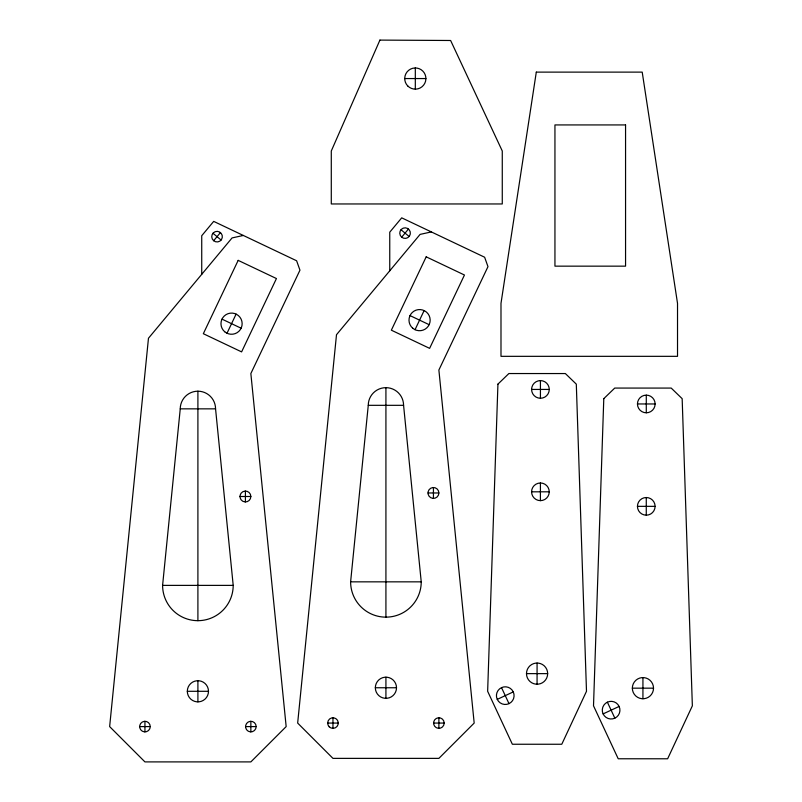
<?xml version="1.0" encoding="UTF-8"?>
<svg xmlns="http://www.w3.org/2000/svg" width="802" height="802" viewBox="0 0 802 802"><rect width="100%" height="100%" fill="white"/><g stroke="black" fill="none" stroke-linecap="round" stroke-linejoin="round"><path stroke-width="1.2" d="M537.069 684.226L537.079 663.043M540.408 500.638L540.418 482.984M540.428 398.253L540.428 380.609M642.933 698.763L642.933 677.58M646.272 515.175L646.272 497.521M646.282 412.789L646.292 395.135M162.595 585.38L180.25 408.85A17.654 17.654 0 0 1 197.904 391.196A17.654 17.654 0 0 1 215.558 408.85L233.202 585.38A35.308 35.308 0 0 1 197.904 620.678A35.308 35.308 0 0 1 162.595 585.38L233.202 585.38M350.614 581.841L368.268 405.321A17.654 17.654 0 0 1 385.922 387.667A17.654 17.654 0 0 1 403.576 405.321L421.23 581.841A35.308 35.308 0 0 1 385.922 617.149A35.308 35.308 0 0 1 350.614 581.841L421.23 581.841M227.016 333.241L236.099 314.103M415.035 329.702L424.118 310.575M213.653 240.72A5.293 5.293 0 0 1 215.217 231.678A5.293 5.293 0 0 1 222.264 237.552A5.293 5.293 0 0 1 213.653 240.72L220.44 232.58M401.682 237.191A5.293 5.293 0 0 1 403.236 228.149A5.293 5.293 0 0 1 410.283 234.024A5.293 5.293 0 0 1 401.682 237.191L408.459 229.051M497.26 699.374L513.26 691.905M603.114 713.9L619.114 706.442M243.317 235.457L232.069 237.923L148.47 338.243L109.643 726.592L144.941 761.9L250.856 761.9L286.164 726.592L250.856 373.542L299.958 270.174L296.61 260.77L213.693 221.382L201.733 235.728L201.733 274.324M431.346 231.918L420.088 234.395L336.499 334.705L297.662 723.063L332.96 758.371L438.884 758.371L474.182 723.063L438.884 370.013L487.977 266.645L484.629 257.231L401.712 217.843L389.752 232.189L389.752 270.795M404.729 78.556L425.912 78.556M531.606 389.431L549.26 389.431A8.822 8.822 0 0 0 536.017 381.782A8.822 8.822 0 0 0 536.017 397.07A8.822 8.822 0 0 0 549.26 389.431M637.46 403.957L655.114 403.967A8.822 8.822 0 0 0 641.881 396.318A8.822 8.822 0 0 0 641.871 411.606A8.822 8.822 0 0 0 655.114 403.967M368.268 405.321L403.576 405.321M180.25 408.85L215.558 408.85M531.586 491.816L549.24 491.816A8.822 8.822 0 0 0 535.997 484.167A8.822 8.822 0 0 0 535.997 499.456A8.822 8.822 0 0 0 549.24 491.816M427.987 492.969L438.884 492.969A5.444 5.444 0 0 0 430.714 488.248A5.444 5.444 0 0 0 430.714 497.681A5.444 5.444 0 0 0 438.884 492.969M239.968 496.498L250.856 496.498A5.444 5.444 0 0 1 242.695 501.22A5.444 5.444 0 0 1 242.695 491.786A5.444 5.444 0 0 1 250.856 496.498M637.45 506.343L655.094 506.353A8.822 8.822 0 0 0 641.861 498.704A8.822 8.822 0 0 0 641.861 513.992A8.822 8.822 0 0 0 655.094 506.353M526.483 673.63L547.666 673.64A10.596 10.596 0 0 0 531.776 664.457A10.596 10.596 0 0 0 531.776 682.803A10.596 10.596 0 0 0 547.666 673.64M375.326 687.755L396.509 687.755A10.596 10.596 0 0 1 380.629 696.928A10.596 10.596 0 0 1 380.629 678.582A10.596 10.596 0 0 1 396.509 687.755M632.337 688.166L653.52 688.166A10.596 10.596 0 0 0 637.64 678.993A10.596 10.596 0 0 0 637.63 697.339A10.596 10.596 0 0 0 653.52 688.166M187.307 691.294L208.49 691.294A10.596 10.596 0 0 1 192.61 700.467A10.596 10.596 0 0 1 192.61 682.121A10.596 10.596 0 0 1 208.49 691.294M327.667 723.063L338.264 723.063M433.581 723.063L444.178 723.063A5.293 5.293 0 0 1 436.228 727.645A5.293 5.293 0 0 1 436.228 718.472A5.293 5.293 0 0 1 444.178 723.063M139.648 726.592L150.245 726.592A5.293 5.293 0 0 1 142.295 731.183A5.293 5.293 0 0 1 142.295 722.011A5.293 5.293 0 0 1 150.245 726.592M245.562 726.592L256.159 726.592A5.293 5.293 0 0 1 248.209 731.183A5.293 5.293 0 0 1 248.209 722.011A5.293 5.293 0 0 1 256.159 726.592M410.012 315.597L429.14 324.68M221.994 319.126L241.121 328.218M401 229.733L409.14 236.51M212.981 233.262L221.111 240.039M607.385 702.171A8.822 8.822 0 0 0 606.051 717.399A8.822 8.822 0 0 0 619.906 710.933A8.822 8.822 0 0 0 607.385 702.171L614.853 718.171M501.531 687.635A8.822 8.822 0 0 0 500.197 702.873A8.822 8.822 0 0 0 514.052 696.407A8.822 8.822 0 0 0 501.531 687.635L508.989 703.635M438.884 717.77L438.884 728.356M433.431 487.526L433.431 498.413M415.316 67.959L415.316 89.142M385.922 387.667L385.922 617.149M385.922 677.169L385.922 698.352M332.96 717.77L332.96 728.356M250.856 721.299L250.856 731.895M245.412 491.055L245.412 501.942M197.904 391.196L197.904 620.678M197.904 680.697L197.904 701.88M144.941 721.299L144.941 731.895M497.932 384.128L487.646 691.284L512.358 744.246L561.781 744.256L586.493 691.294L576.307 384.138L565.36 373.552L508.879 373.542L497.932 384.128M603.786 398.664L593.51 705.81L618.212 758.772L667.635 758.782L692.357 705.83L682.161 398.674L671.224 388.078L614.733 388.068L603.786 398.664M536.297 72.12L500.989 303.367L500.989 356.329L677.52 356.329L677.52 303.367L642.212 72.12L536.297 72.12M379.917 40.1L331.286 150.997L331.286 203.959L502.273 203.959L502.273 150.997L450.624 40.491L379.917 40.1M238.174 260.369L203.337 333.712L241.602 351.888L276.439 278.545L238.174 260.369M426.193 256.83L391.356 330.183L429.621 348.359L464.458 275.016L426.193 256.83M625.56 124.932L554.944 124.932L554.944 266.154L625.56 266.154L625.56 124.932M329.221 726.802A5.293 5.293 0 0 0 338.083 724.437A5.293 5.293 0 0 0 331.597 717.95A5.293 5.293 0 0 0 329.221 726.802M412.709 328.198A10.596 10.596 0 0 0 429.992 322.053A10.596 10.596 0 0 0 416.027 310.163A10.596 10.596 0 0 0 412.709 328.198M407.827 86.045A10.596 10.596 0 0 0 425.551 81.293A10.596 10.596 0 0 0 412.579 68.32A10.596 10.596 0 0 0 407.827 86.045M224.69 331.737A10.596 10.596 0 0 0 241.973 325.582A10.596 10.596 0 0 0 228.009 313.692A10.596 10.596 0 0 0 224.69 331.737"/></g></svg>
